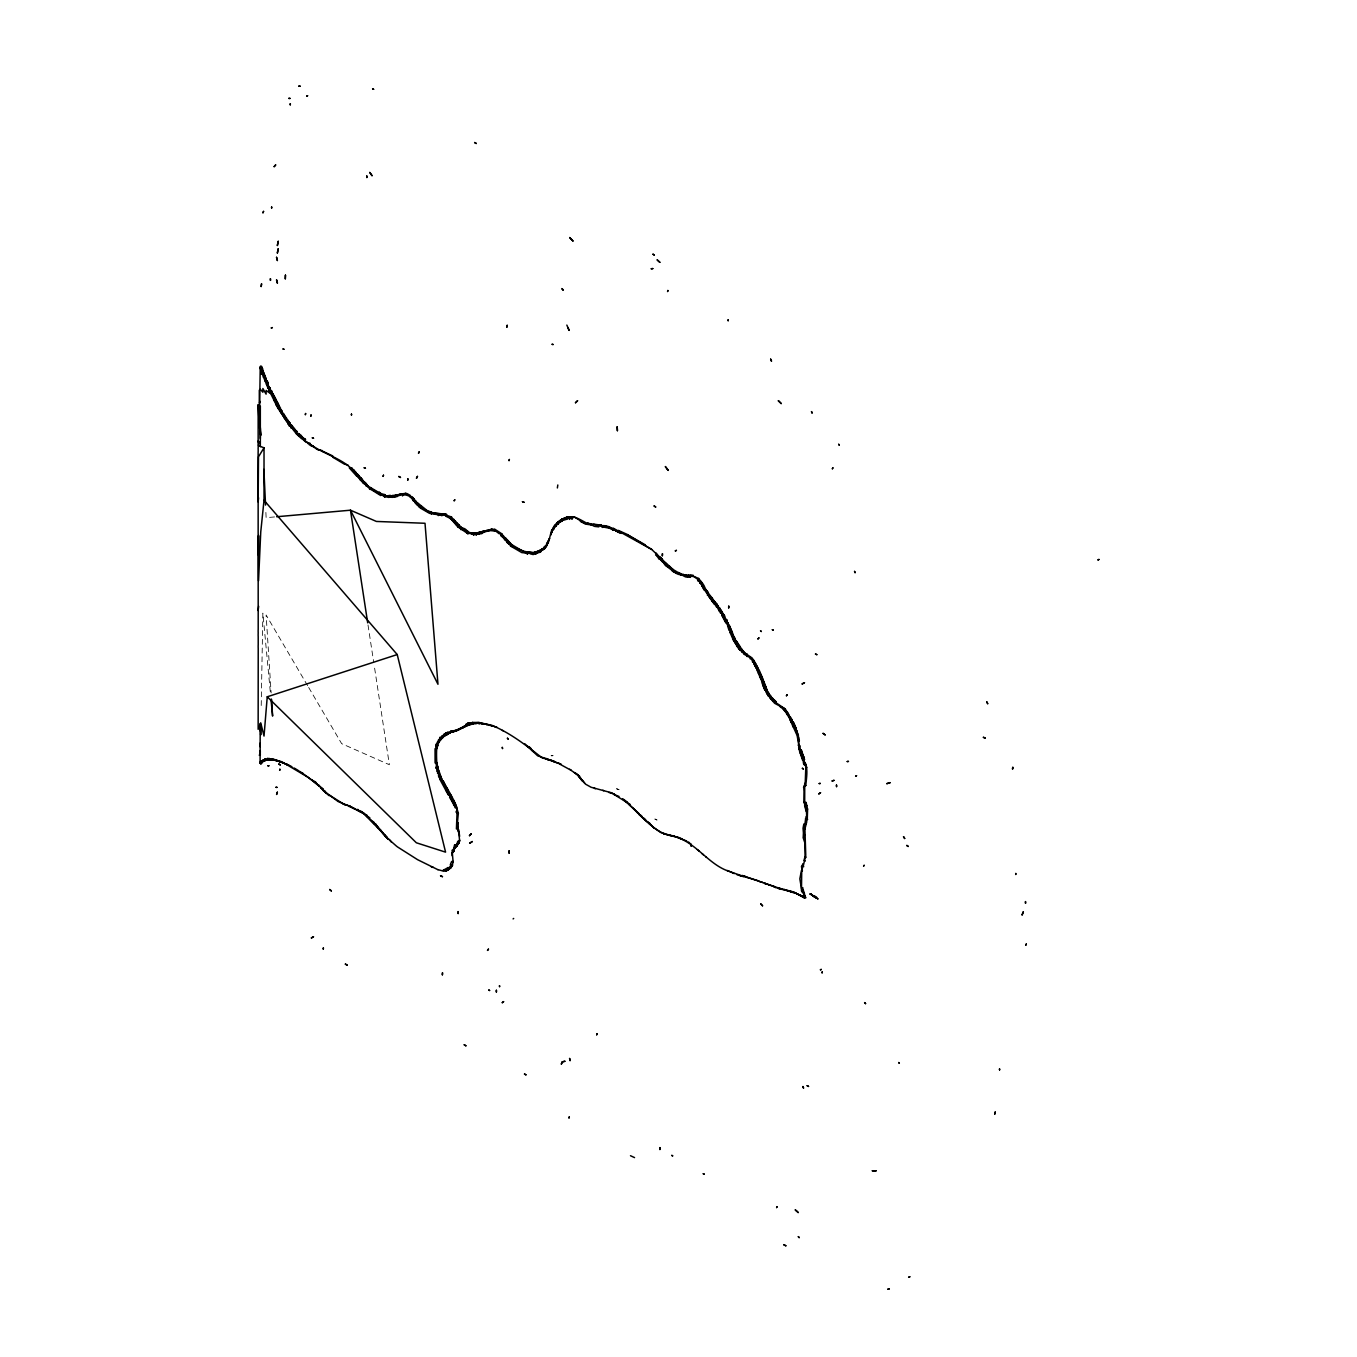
<?xml version="1.0" encoding="UTF-8"?>
<svg xmlns="http://www.w3.org/2000/svg" width="1357" height="1357" viewBox="0 0 1357 1357"><rect width="100%" height="100%" fill="white"/><g stroke="black" fill="none" stroke-linecap="round" stroke-linejoin="round"><path stroke-width="0.75" stroke-dasharray="5 3.75" d="M261.223 705.538L262.868 613.127L270.416 692.969M274.572 516.932L266.125 517.679L265.836 511.385M307.615 685.675L266.125 615.009L271.129 692.918M308.684 687.473L341.642 743.653L389.374 764.737L374.074 664.591M368.001 624.949L373.752 662.504M552.961 755.679L551.196 755.73L552.961 755.679M487.299 719.295L487.299 719.295M619.182 789.723L616.502 788.739L619.182 789.723M656.941 819.984L654.956 819.068L656.941 819.984M655.685 816.693L655.685 816.693M509.062 726.199L509.062 726.199"/><path stroke-width="1.5" d="M264.836 760.565L263.394 759.784L268.669 759.733L263.733 760.649L260.9 763.889L260.086 763.245L260.222 723.451M260.323 446.64L260.374 427.726M265.938 760.361L264.971 758.919L265.124 760.734L260.51 761.277L263.733 760.649M267.533 385.88L267.668 382.029L265.226 378.773L262.529 368.748L260.561 366.068L261.765 366.526L261.477 369.291L266.176 378.501L265.701 382.267L268.058 388.339L267.702 386.609M264.259 760.174L268.669 759.733M296.878 431.441L290.381 425.08C290.534 423.147 295.08 428.354 293.265 429.965L294.893 431.848L296.878 431.441L290.873 427.642L289.618 422.536L286.344 420.924L283.952 417.6L285.632 416.684L281.493 413.478L277.795 407.999L271.366 394.921L271.604 391.952L269.161 388.645L267.77 382.911M265.751 759.36L272.52 759.513L267.38 758.478L267.668 759.869L276.37 760.395M275.827 399.874L274.725 400.468L273.809 395.328L276.302 400.332L274.589 401.435L274.725 400.468L276.743 401.129L281.306 411.578L284.088 414.75M283.952 417.6L283.766 414.937M292.06 425.725L289.228 425.81L289.618 422.536L285.53 419.517L284.529 416.328L282.069 414.089M364.202 481.854L359.69 479.581L359.266 475.951L355.178 472.083L368.188 486.196L386.389 496.933L388.848 497.408L393.174 495.407L390.816 496.221M349.275 467.843L356.467 475.883L360.894 477.766L363.303 483.109L368.188 486.196M417.752 503.345L420.687 507.297L430.576 512.963L438.599 513.709L441.534 515.626L446.724 514.456L432.798 512.742L427.031 510.469L410.984 497.595C408.847 494.745 403.572 495.084 403.165 494.135L404.454 493.49L402.198 494.406L402.52 495.933L402.249 493.88L403.826 493.643M415.496 500.92L412.765 497.459L411.51 498.681M440.771 515.185L429.423 513.302L420.399 508.078L414.733 502.429L415.123 501.157M436.242 746.214L436.055 760.972L438.124 767.774L436.733 771.115L439.329 773.337L440.771 780.987L448.064 794.524L452.39 797.695L453.832 800.342L455.562 804.226L453.73 805.278L451.627 796.305L442.925 780.75L439.939 779.58L437.938 771.37C436.191 765.806 436.072 743.399 437.599 745.994M436.818 748.725L439.905 737.462C442.823 738.327 454.816 729.574 447.539 733.832L445.656 733.187L442.297 736.02C442.331 739.633 440.872 736.037 440.957 738.683L439.515 739.786M444.418 735.901L438.599 741.923L439.329 740.176M447.352 792.166L447.488 790.198L442.738 782.684L438.65 770.064L435.919 767.875L437.022 762.753M443.4 736.376L445.181 735.409M445.13 515.423L444.078 514.099L440.72 514.049M450.795 732.169L451.762 732.051M442.789 870.397L447.725 870.091L445.91 870.923L444.027 869.837L448.014 867.598L450.609 868.039L452.526 865.155L450.507 864.324L451.644 861.441M451.236 730.914L453.102 731.949C455.409 730.185 450.609 733.95 451.236 730.914L453.967 731.559L447.301 732.305L449.218 733.085M456.173 812.351L456.173 811.35M452.288 732.186C454.951 729.574 464.23 729.031 466.74 724.74L465.79 724.451L466.995 725.367L476.256 723.298M460.99 529.688C460.685 525.329 469.878 530.875 466.74 532.894L468.233 533.878L457.716 526.804L450.711 518.595L450.897 517.102L461.736 527.737M473.372 723.451L471.015 724.095L468.284 722.959L468.521 724.926L465.79 724.451M474.288 723.264L475.255 723.145L469.861 722.993L470.2 724.502L459.786 728.98M477.885 723.298L475.154 723.434M478.122 532.758L480.395 532.181L482.074 533.42L483.703 531.316L492.048 529.162C488.673 532.47 483.092 530.689 480.531 533.369L479.716 533.844C476.68 531.282 470.964 534.709 467.758 531.384M505.94 538.441L502.718 535.761L502.768 537.44L505.94 538.441L511.657 544.547L527.5 553.995L527.161 552.418L525.295 552.333L526.16 551.722L522.852 550.976M509.062 544.191L511.657 544.547L512.369 546.701L509.062 544.191L508.671 541.697M525.871 551.892L535.625 553.978L536.252 552.011L543.156 548.618L546.226 545.412L544.513 548.839L544.072 547.312L546.226 545.412M534.895 553.503L535.998 551.926L537.253 553.028L540.476 552.112L540.035 550.586L539.17 550.976M555.454 524.769L553.486 527.245L554.199 528.263L555.352 524.837L557.048 524.023M579.032 776.815L582.73 781.327L576.979 774.338L570.822 770.182M597.233 524.837L601.558 525.21L587.157 523.395C580.779 520.087 571.433 513.658 567.989 518.425L566.022 517.509L569.245 516.932L562.663 518.832L561.561 521.258L560.271 520.274L557.914 522.53L557.473 524.548C555.234 523.581 560.153 519.646 560.746 521.716L561.747 519.256L564.156 518.374L563.426 519.12M603.78 525.77L609.395 527.127L612.906 529.824L609.446 528.212L608.92 526.635L603.967 525.668L602.712 527.381L600.795 525.77L603.967 525.668M612.618 530.095L612.855 529.23L616.163 530.824L608.92 526.635M663.76 560.967L651.699 549.449L612.94 528.026M688.83 577.047L689.797 575.436L693.206 575.3L692.477 575.775L698.007 578.235L701.365 581.899C707.15 588.361 704.249 591.974 701.179 583.663L696.989 578.71L692.477 575.775L685.472 576.929L673.038 569.482L667.067 564.037L662.029 561.459L662.369 559.321L660.062 557.167L655.601 554.911M664.489 563.867L673.038 569.482L672.546 571.297L673.649 571.568L665.252 565.258L662.996 561.9M663.76 833.707L674.378 836.183C654.498 834.792 640.606 813.725 625.238 801.376M702.96 587.53L704.673 587.36L699.788 582.815L699.584 580.101M754.865 666.083L753.237 659.485L752.236 660.113L754.102 660.927L754.814 664.285L757.376 666.524C757.053 669.035 753.678 665.49 755.73 663.692L753.237 659.485L743.907 654.125L744.789 654.108L742.194 652.225L738.445 645.678L735.799 644.321L736.037 641.403L733.357 640.063L730.134 632.616L729.506 627.324L725.52 622.185L724.655 616.078L722.45 612.753L719.566 611.532L717.259 607.325L717.412 604.747L707.76 594.061L707.794 591.991L705.352 588.904M749.98 657.042L750.353 659.044L752.236 658.06L738.971 649.036L736.58 645.762L736.868 642.811L734.171 641.539L732.882 633.855L729.32 625.373L727.064 623.185L726.673 619.691L721.924 615.671L721.483 610.718L719.142 609.022L718.226 605.884L713.952 603.695L711.441 600.303L712.696 601.575M764.144 687.846L766.01 688.661L765.772 691.612L767.367 694.428L775.424 701.348L767.74 693.308L766.824 690.119L764.195 688.762L761.735 681.808L761.158 674.599L757.562 671.02L757.121 667.61M799.578 751.405L801.308 749.963L804.141 758.207L802.75 760.717L799.002 749.132L798.34 735.273L793.964 723.315L789.978 719.736L789.553 716.275L787.823 712.561L785.516 710.949L785.466 709.083L774.643 703.282L769.809 697.668L761.684 675.905L759.581 673.632L759.428 670.765L755.645 667.525L756.646 665.269L754.628 665.337M766.875 690.815L765.009 690.17L765.636 686.32L763.329 685.539M784.702 708.812L791.182 719.108L783.735 709.202L780.275 706.98M791.419 718.905L794.54 727.42L795.592 727.03L800.019 751.71M802.411 871.007L801.461 866.563L803.191 863.68L801.699 871.974L801.461 890.972L804.345 893.127L804.922 897.622L793.285 891.905L779.529 888.292L781.089 889.14M804.345 897.961C810.197 897.791 798.255 895.298 794.439 892.414L804.345 897.961L805.295 896.231L803.429 893.551L802.75 887.614L801.851 887.919L802.275 892.329M804.141 758.207L804.141 762.074C808.551 766.586 806.431 778.121 805.787 785.482L804.718 786.755L804.684 805.804L806.211 811.469L806.889 805.702L806.024 802.479L803.904 802.479L804.056 791.148A19.812 11.433 -60 0 1 803.904 788.4C802.598 786.331 805.702 786.619 803.819 786.568M806.448 807.228L807.602 808.993L807.262 819.458L805.549 819.34L803.14 837.642L804.922 843.053L805.108 857.963L803.242 866.156M453.34 730.812L457.241 729.998M538.407 551.417L540.035 550.416M561.9 519.171L558.236 524.056L557.914 522.581M683.266 575.487L678.483 574.35L673.649 570.89L673.411 571.738M801.512 870.261L799.833 878.827L801.563 889.022M295.232 430.932L295.673 433.239L301.288 438.43L309.786 443.892C323.594 454.273 343.067 458.615 353.6 470.896L355.178 472.083M729.659 871.533C710.763 865.698 699.194 847.073 680.909 838.779L686.676 841.001M263.597 373.175L261.528 374.21L260.137 366.695M403.979 494.61L407.015 493.575L410.323 495.424L410.357 497.188M806.787 821.663L804.922 828.957L805.736 854.503A19.795 10.652 -57.6 0 0 805.77 857.132M260.883 724.434L260.697 734.934L260.561 724.57M452.068 855.707L452.152 853.01L454.12 851.043L453.306 851.297M616.163 530.824L618.453 532.215L617.791 530.926L615.874 531.045M258.118 554.742L258.542 535.506L258.542 580.796L260.748 531.978L264.021 500.258L264.021 447.793L258.492 445.775L258.492 441.822L258.118 448.556A29.701 17.149 60 0 1 258.118 452.322L258.203 629.173A29.701 17.149 60 0 0 258.203 632.956A29.108 16.81 60 0 0 258.203 636.67L258.22 644.626A31.839 18.235 60.4 0 0 258.22 648.392L258.152 729.303L260.748 722.925L264.021 736.071L267.244 696.786L397.228 654.566L445.571 852.145L416.362 842.782L267.244 696.786M798.527 737.156L799.273 741.448M453.153 800.681L454.273 801.325L453.051 803.073L449.659 797.39L449.93 794.439L448.098 793.591M569.245 516.932L569.584 519.392L568.566 517.373L572.077 518.9L572.417 516.864L574.808 517.254L585.851 524.141L590.906 524.888L590.99 523.768L587.157 523.395M727.352 621.184L724.994 621.319L722.789 617.214L722.263 611.922L719.566 611.532L720.092 608.445L715.529 605.493L715.156 601.728L713.952 603.695L716.683 603.661L715.868 604.357L716.157 603.356M703.723 588.972L704.181 589.956L703.096 588.276M261.714 367.442L260.222 368.018L259.306 427.726L258.152 404.59L258.152 442.026M378.094 828.058L375.499 824.004L385.727 836.116L364.066 813.912L349.122 805.787L361.607 812.504M458.055 830.738L458.53 829.415L459.633 841.086L457.954 844.275L454.544 845.072L453.933 850.975M265.701 382.267L261.528 372.327L263.682 372.463M796.712 734.544L789.689 718.956M271.468 393.869L270.552 393.513L271.179 390.324L273.334 396.549L274.351 396.193M282.222 411.171L281.306 411.578L281.594 410.526L282.901 414.445L283.85 413.936M451.813 866.563L450.711 866.936L450.507 864.324M545.327 547.431L548.635 541.799L551.417 530.926L554.691 526.279M553.486 527.245L553.435 529.654C553.249 528.094 554.572 524.023 555.793 526.414L555.352 524.837M647.73 822.342L644.541 818.627M287.837 421.009L287.786 421.925L288.804 421.399M385.049 495.882L385.151 494.779L379.519 493.694L367.764 487.061L364.015 481.905L363.048 482.515L363.388 481.548M441.483 737.428L441.534 736.512L443.4 736.936L442.297 736.02M502.768 537.44L500.987 535.642L501.14 533.895L503.108 535.472M547.007 544.632L546.956 545.548L547.634 542.936L546.091 547.041M712.357 600.727L710.729 599.065L710.831 596.351L706.946 592.653L705.25 588.972M752.27 659.197L752.558 661.928L753.915 661.979L752.558 661.928M763.38 684.573L763.567 682.469L760.921 679.399L757.172 670.273M587.632 523.938L587.835 522.835M291.195 424.724L288.329 424.334L288.651 422.485M459.056 831.994L459.616 836.37M715.105 603.136L713.612 600.167M451.423 866.173L452.526 865.155L451.813 866.461M540.476 551.23L543.682 549.314L544.072 547.312M806.448 810.502L806.686 816.066L805.549 818.508L806.397 821.833M805.922 764.72L805.108 785.822M318.725 784.957L323.39 790.707L322.813 788.926L309.074 778.053M458.819 832.129L457.038 826.549L458.344 813.165L455.562 804.226M531.147 552.893L531.927 552.401L527.839 551.977L527.5 553.995M595.553 524.752L597.521 524.667M687.49 576.657L688.304 575.3L685.811 575.741L679.314 573.044L676.685 573.638L673.649 571.568M797.712 733.916L798.374 737.309M764.517 683.86L764.517 686.744L765.636 686.879M381.164 830.603L379.485 829.348M460.26 528.263L462.279 527.873L458.92 526.329L459.022 525.057L452.102 519.901M453.832 804.345L456.088 805.532L457.173 809.841L456.427 828.906L458.157 827.363L458.242 822.596L457.377 822.97M575.046 773.168C571.653 770.454 582.56 778.799 575.385 772.981M786.331 711.814L786.432 710.474L785.516 710.949M319.404 786.229L312.246 780.275L315.502 781.886L317.962 785.296M382.657 833.079L381.113 831.247M453.781 848.295L452.916 850.568L452.102 850.211L453.102 862.051L452.237 865.257M541.29 550.705L542.529 548.822M580.44 777.832L581.542 779.8M805.685 857.743L805.736 857.166M688.304 575.3L687.202 576.929M324.493 791.776L325.934 792.776L321.168 787.484M350.666 806.787L338.215 801.597L328.428 794.337M441.008 739.548L438.26 740.227L439.939 740.752M455.358 845.496L454.697 848.82M527.127 745.841L537.593 755.764L551.23 760.361L542.206 757.918C526.991 746.113 510.978 733.306 491.811 725.283L478.699 722.484L472.372 722.433L473.661 723.671M640.267 815.489L638.926 814.268L645.898 820.731M258.542 497.798L258.152 501.92L258.492 456.8L264.021 447.793M281.306 410.696L277.71 407.015L278.575 404.742M529.518 552.163L528.755 552.553L530.197 552.231L529.417 552.842L530.824 553.978L533.165 554.504L533.267 553.503M710.729 599.065L704.198 589.362M793.438 726.165L793.336 727.165L794.54 724.604M798.628 747.13L800.155 745.909L799.918 749.318L799.002 749.132M533.165 554.504C532.029 552.197 535.506 551.62 536.439 553.503L536.778 551.587L535.761 552.011M552.808 529.128L551.909 532.419L552.146 529.518M755.442 665.744L757.036 669.595M757.562 667.356L758.902 672.292L759.818 671.715M435.919 746.299L436.683 743.093L438.464 742.618L437.497 741.668L440.38 740.176L439.329 740.617M466.74 724.74L467.47 723.434L472.745 723.824L471.558 722.908M737.445 646.305L737.631 644.253L734.985 642.896L735.273 639.011L731.287 632.888L730.677 628.715L729.506 630.428M769.08 696.412L768.215 695.802L769.182 693.648L767.74 693.308L768.656 692.613M633.21 808.365L639.317 814.166M439.125 515.185L438.701 513.658L438.311 515.592M480.531 533.369L482.447 531.486L487.299 530.4M374.871 824.31L368.68 817.898M262.766 761.531L264.327 761.023M366.56 816.066L369.053 818.339M444.214 736.24L444.842 734.612L446.724 734.459M443.976 735.104L446.674 734.765L446.487 732.712L448.59 733.543L446.487 732.712M446.724 870.617L449.32 869.125L446.775 870.261M456.902 843.884L458.768 842.799L459.786 840.288L458.971 840.594M708.235 595.672L708.761 593.433L707.76 594.061M370.512 819.509L370.834 819.984M457.716 526.804L458.445 524.837M384.523 835.59L395.956 845.682A19.795 12.162 2.6 0 0 398.212 847.379L417.617 859.693L437.938 869.701M777.832 888.19L779.902 888.445L742.279 875.502L746.655 876.961M258.118 610.48L258.644 606.308M392.394 496.187L402.249 493.88M601.236 526.465L601.558 525.278M436.242 745.892L436.581 744.026M559.915 522.191L559.881 520.664L557.914 522.53L558.236 524.056M555.064 526.889L557.914 522.309M721.296 613.432L720.872 611.074L718.854 610.124M457.139 845.479L458.293 844.02L456.274 845.632C454.035 843.867 459.616 845.903 455.562 846.989L454.544 846.022L456.664 846.123L454.748 848.346L453.73 847.43M557.812 484.975L557.371 487.96M811.588 894.823L810.112 893.635L818.084 899.013L814.912 896.841M482.651 533.03L482.447 531.486L479.275 532.266L478.851 534.336L473.542 532.86L472.423 534.285L471.066 533.182L471.846 532.673M454.273 801.325L453.153 801.851L454.782 803.785L454.595 806.669L455.46 808.06L456.512 807.33M547.923 542.223L547.092 543.631M553.639 527.72L553.775 526.737M561.747 519.256L563.189 520.308L566.412 519.341L568.329 517.068L567.514 517.763M667.322 565.292L665.625 562.544L658.807 558.66L656.517 555.386M445.91 870.923L446.775 870.312M448.302 733.764L448.115 732.712M560.746 521.716L560.492 520.206L562.714 518.985M600.031 525.498L598.539 525.295L598.827 526.855L594.688 526.414L590.38 524.294L593.297 525.447M472.423 534.285L476.409 534.811L476.799 532.86L478.41 532.589M560.119 521.19L561.069 519.968M713.375 600.303L711.696 599.285L711.747 597.419L709.864 598.454M627.545 802.258L622.642 798.713M792.861 722.789L791.182 719.108M437.734 769.368L438.124 767.774M649.494 824.089L649.494 822.97L650.8 825.158M307.971 443.162L304.036 440.516M369.545 488.096C368.816 490.64 371.207 486.077 371.411 488.893M466.995 532.758L467.809 531.232M439.99 778.613L443.688 782.073L443.552 784.041L444.604 783.718M717.259 607.325L716.886 605.052L715.529 605.493M706.081 857.081L706.403 857.387M478.851 534.336L479.275 532.266L478.614 532.809M601.372 525.329L602.712 527.381L604.018 525.583M458.445 729.812L453.967 731.559L458.004 729.608M556.37 523.921L555.793 526.414M561.561 521.258L561.323 519.731L562.324 520.749L564.156 518.374M806.024 802.479L805.447 807.144M273.283 395.633L273.045 393.784L269.738 392.088L271.756 390.918M391.783 495.933L400.654 494.185L397.007 496.577L392.105 497.357L384.472 495.322L384.76 496.933L385.625 496.492M260.222 743.025L260.222 746.808M510.402 546.006L512.284 544.768M260.9 763.889L261.901 762.532L261.087 763.058M508.824 544.276L509.248 541.969M702.095 586.139L702.332 585.104M543.682 549.314L545.378 546.125M572.077 518.9L570.635 516.898M456.088 805.532L455.748 806.957L456.563 806.652M285.818 420.229L286.344 417.871L288.074 420.874M482.447 532.368L482.447 531.486L482.074 533.42M470.981 724.282L469.861 722.993M538.407 551.196L537.491 551.841L539.221 550.84M445.656 733.187L446.911 734.578L445.808 735.273L443.976 734.154M445.656 734.137L447.437 734.222L447.352 733.153M539.696 551.671L542.529 549.093M273.809 399.111L277.574 402.605L276.981 405.76M524.396 743.636L524.854 744.094M264.259 377.5L265.175 375.974M278.66 408.508L278.914 406.489L277.354 406.438M439.227 776.289L440.279 774.677M773.32 700.297C772.676 701.416 771.522 700.382 774.033 699.771L774.949 700.636M451.338 519.443L451.711 517.068L445.91 515.049L445.571 516.067L450.711 518.595M473.576 532.843L472.711 534.183L473.661 534.726L475.968 532.894L475.052 533.589M723.705 617.757L723.892 615.637L721.975 614.874M500.987 535.642L502.005 533.844L499.122 533.725L494.508 530.078L495.034 531.265L490.471 530.4L491.387 529.264M452.288 800.732L452.051 801.597L451.66 799.935M453.102 852.23L452.152 853.01M618.232 532.402L618.47 531.537M675.769 573.163L675.124 572.417M444.214 870.668L446.283 870.702M371.513 820.697L373.853 822.071M462.177 727.471L466.079 725.333C464.84 725.401 460.091 729.201 457.53 729.608M569.041 517.933L567.989 518.425M701.603 585.478L702.129 583.052M665.625 833.961L660.791 832.536L653.582 827.499M370.156 489.453L371.36 487.706M448.879 794.998L448.353 791.64L446.487 790.792M542.868 549.789L544.259 547.533M525.973 552.994L521.783 552.587L512.081 546.922M747.13 656.567L746.91 655.94M291.721 428.1L292.026 427.133L290.873 427.642M310.99 445.859L311.279 445.028L309.447 444.977L309.803 442.993M733.374 635.195L732.916 636.654L733.984 636.28M305.376 441.72L305.071 441.059M269.161 387.491L270.314 388.102L268.873 390.646L270.891 391.427M450.473 518.9L450.795 517.865M726.097 622.693L726.673 619.691L724.994 621.319M312.856 780.801L300.033 771.505M805.787 766.62L806.279 765.195M365.457 484.737L366.22 486.128L366.746 484.212M511.657 545.293L511.216 546.549L510.605 545.124M581.916 779.63L585.478 784.125L591.143 787.281L611.312 792.725M260.222 728.913L260.222 730.948M767.4 690.56L766.926 691.9L768.13 692.087M440.804 776.085L440.279 777.493L441.296 777.137M795.066 726.012L794.54 727.42L795.694 727.64M546.566 544.988L546.481 544.038M703.435 854.842L702.18 853.79M508.197 543.411L507.467 540.171L504.685 540.001L504.058 538.576M731.864 631.395L731.287 632.888L732.339 632.498M296.386 431.221L297.353 434.206L305.613 439.481L300.66 436.954M536.677 552.536L537.016 551.671L537.253 553.028M547.295 542.579L549.602 538.475L549.076 539.272M702.281 586.699L702.621 585.834M396.346 496.068L396.719 495.135M741.092 650.698L739.786 649.562L740.99 648.086L736.037 640.453L734.171 641.539M449.167 733.051L450.88 732.39L449.93 732.61M802.224 758.258L801.308 749.963M769.741 884.917L768.757 884.832L775.135 886.867M799.205 739.599L798.578 741.007L799.392 740.752M617.367 531.893L618.945 530.757M313.535 447.335L312.907 446.029L315.977 448.692M364.439 484.212L365.796 482.939M490.946 530.621L492.048 529.162M476.646 533.844L477.019 533.013L477.308 534.336M456.088 524.464L457.241 523.242M399.128 495.576L401.621 494.185L400.332 494.389M362.098 812.266L367.374 815.54M798.764 748.165L799.256 747.215M406.32 493.354L405.166 493.473M754.051 664.353L753.915 662.691M730.473 871.889L741.753 875.74M803.615 890.837L803.242 892.431L803.276 889.632M393.835 496.408L394.276 495.61L394.565 496.933M260.374 401.485L259.306 403.368L259.306 390.239L260.374 389.34L262.868 392.224L262.868 388.509L266.091 394.141L266.125 390.46L269.738 393.038L268.347 387.508M260.374 753.44L259.306 755.323L260.408 754.356M389.713 496.899L390.053 495.441L386.932 495.848M483.703 531.316L482.838 532.436L484.856 531.825M362.811 812.741L368.052 817.321M443.451 871.109L437.938 869.65M686.625 575.097L682.724 574.859L683.453 574.333M581.288 779.393L578.082 774.864M742.194 652.225L743.399 651.021M343.168 804.124L347.053 805.04M681.96 839.338L674.175 836.166M488.503 531.096L489.843 529.654L487.791 531.232M391.291 842.002L389.272 839.389M438.464 743.008L439.278 741.702M417.566 503.447L413.105 500.546L414.343 499.325M740.566 650.393L741.753 649.138L742.907 650.749M260.086 763.245L263.207 761.277M580.372 521.427L584.952 523.666M805.973 810.333L807.602 808.993M793.828 892.635L790.419 891.736L793.675 892.635M347.935 465.01L344.322 464.111L333.228 457.479L332.516 455.833L319.523 449.727M448.353 869.294L450.795 867.869L448.014 868.429M771.828 697.549L770.623 699.025L771.098 697.311L769.809 697.668M458.734 842.273L458.293 844.02M800.206 753.423L801.936 752.423M768.367 884.577L764.381 883.322L765.67 883.509M549.738 760.225L560.984 764.11L553.639 761.633M554.063 527.025L553.435 529.654M542.105 549.059L543.546 548.228M721.585 612.312L721.585 611.379M489.809 530.129L489.843 529.705M282.222 762.006L308.633 777.646M627.494 534.539L618.605 530.519M806.499 820.459L807.602 819.323L806.499 819.611M814.862 895.925L814.098 896.706L811.299 894.314M673.717 836.455L679.365 837.676M492.201 529.62L494.559 529.094L501.564 533.64M798.527 745.705L798.137 745.027M556.845 523.632L556.183 524.243L556.947 522.971M369.867 817.881L367.815 816.524M503.583 535.761L502.718 536.524L506.907 539.832M260.323 441.72L259.272 442.67L258.118 441.059M698.058 578.981L698.77 578.353L699.008 579.761M292.841 428.388L293.604 427.726L294.757 429.338M361.759 478.716L360.131 478.444L360.894 477.766M454.069 519.426L453.204 519.375M564.241 518.645L566.022 517.509L564.766 518.069M566.649 517.373L567.175 518.9M442.501 737.903L442.687 737.733M457.139 730.507L458.157 729.744M531.062 748.385L531.113 749.352L529.383 746.859M775.135 702.18L775.916 701.518L775.135 702.18L784.838 708.727M638.689 813.301L629.275 804.752M658.807 558.66L660.588 557.473L660.876 558.745L659.587 559.152M731.762 636.382L732.831 635.5L731.813 635.415M760.056 677.126L761.107 676.227M362.523 479.598L361.657 480.327L362.098 479.411M685.811 575.741L686.676 575.012L686.388 576.454M384.472 495.322L385.388 495.186M740.311 647.136L739.412 647.883L741.753 649.138M308.056 443.671L309.786 443.892M351.955 467.961L350.089 468.318M355.178 472.813L355.89 472.236L355.755 474.424L357.536 474.119M451.576 518.544L452.475 519.002M512.369 546.701L522.937 550.874M470.065 724.197L468.521 724.926L469.488 724.316M711.696 599.285L712.662 598.505L712.696 599.913M816.439 896.96L815.489 897.74L816.727 898.012M513.116 918.91L513.675 918.452M286.344 420.924L288.617 423.35L289.618 422.536M266.464 384.608L267.533 383.777L268.245 385.354M439.125 777.222L440.194 776.391M730.134 632.616L731.44 630.92M295.232 429.609L294.367 429.49M359.266 475.951L357.671 475.476M688.304 575.351L689.984 575.317L689.068 576.759L690.323 577.353L688.44 575.656M800.596 754.814L801.936 753.033M264.836 380.893L266.176 378.501M401.621 494.185L403.063 493.744M547.431 542.596L548.245 540.968M706.946 592.653L707.794 591.991M450.711 798.611L451.05 795.643M790.419 891.736L791.284 891.515L786.856 890.752M657.568 554.894L655.685 552.757M397.347 495.322L397.872 494.847M404.607 494.016L405.506 493.27M370.359 489.063L380.723 495.542L381.113 493.439M412.24 497.205L410.306 496.153L411.9 497.408M552.231 530.451L550.789 535.116M645.22 544.819L627.375 534.658L651.699 549.449M463.483 727.335L462.092 727.929M355.415 471.948L354.262 470.404L352.583 470.591M420.687 505.974L418.821 506.619M456.563 524.854L459.022 525.057M532.843 552.927L537.593 551.451M435.919 767.875L436.92 767.129M373.531 822.529L374.6 823.818M377.127 825.836L377.551 826.803M760.921 679.399L761.939 678.636L760.972 678.483M784.651 890.294L784.261 889.514L790.792 891.736M302.441 436.7L301.729 437.225C302.492 434.596 296.708 433.528 299.219 433.799L297.692 433.358M363.303 483.109L364.779 482.125M486.434 530.841L488.893 530.434M554.589 526.109L555.318 525.583L554.351 526.075M566.785 517.288L566.412 519.341M535.998 551.926L534.811 552.333M662.369 559.321L661.605 559.881L661.843 559.016M449.506 733.136L450.032 732.78M453.102 731.949L452.39 731.966M472.372 723.824L471.931 723.671M709.338 595.927L710.152 595.35L710.389 596.639L709.049 597.029M478.461 532.673L477.596 532.792M613.127 529.959L612.906 529.824M455.698 521.359L453.967 522.309M267.244 759.835L267.668 759.53M479.954 532.707L480.395 532.181M769.504 697.023L771.064 696.107M457.954 730.134L459.107 728.913M481.786 723.705L476.867 722.823M443.213 737.105L441.534 736.512M810.672 893.958L810.01 894.297M476.205 533.267L476.409 534.811M758.427 673.462L759.53 672.716M755.645 667.525L757.376 666.524L756.307 666.185M290.245 423.571L288.329 424.334L287.837 422.96M272.418 392.427L270.552 393.513M269.924 759.394L268.092 758.953L268.432 759.92L268.923 758.478L276.93 760.734L275.878 760.666M724.655 616.078L722.789 617.214M593.501 524.379L595.129 524.548M456.325 730.812L457.58 730.253M571.874 517.339L573.366 517.543L572.315 517.865M322.813 788.926L321.1 788.213M764.432 683.029L762.549 684.098M669.629 566.344L667.848 566.581M754.814 664.285L755.73 663.692M282.12 413.054L283.189 413.393M412.765 497.459L411.9 498.019L413.868 499.037M414.292 501.513L415.988 501.157M540.849 550.06L540.476 552.112M450.473 866.122L449.184 867.632M789.553 717.208L790.419 716.666M720.007 610.396L720.906 609.819M766.111 687.609L764.195 688.762M805.634 824.225L803.853 824.021L803.039 828.279L803.853 837.947M442.738 782.684L443.688 782.073M753.135 661.538L754.102 660.927M804.871 857.115L804.006 860.44L805.295 861.017M459.819 729.116L458.819 729.744L460.651 728.641M275.793 401.74L276.743 401.129L276.641 403.131L278.422 404.149L276.217 405.2M289.228 425.81L290.381 425.08M736.58 645.762L738.547 644.626M768.215 695.802L769.996 694.784M716.343 606.901L718.226 605.884M449.659 797.39L451.627 796.305M487.163 724.316L483.024 723.756M719.142 609.022L720.092 608.445M432.357 867.428L431.305 866.869L433.036 867.208M768.316 694.869L769.3 694.292M438.684 513.709L438.515 514.591M262.868 370.648L260.9 369.749L260.171 367.272M263.343 377.093L264.547 376.398M267.142 380.723L265.989 381.164L267.193 381.368M267.566 383.03L267.668 382.029M269.161 386.83L268.347 386.287M272.418 393.36L273.486 394.7L272.57 395.108M274.148 397.974L275.013 397.465M273.809 400.044L275.692 399.026M279.288 406.252L277.71 407.015M279.864 406.863L277.795 407.999M280.441 410.255L281.408 409.695M332.991 456.444L333.228 457.479M360.419 477.545L360.131 478.444M391.291 495.712L390.002 495.526M395.43 495.271L395.43 496.543M431.882 512.658L431.39 514.049M434.376 513.15L434.427 514.184M454.12 520.834L455.172 521.003M471.591 533.878L467.029 532.792M481.396 531.876L481.243 533.844M506.704 539.882L508.298 541.019M555.844 525.447L557.184 523.005L557.473 524.548M531.639 552.503L533.369 552.503M535.998 552.028L535.625 553.978M617.079 531.35L618.571 530.485M265.836 760.039L264.971 758.919M270.026 759.784L268.923 758.478M275.454 760.259L277.422 760.446L272.994 759.004L274.063 760.174M693.054 576.369L691.324 576.437M329.056 795.643L325.782 792.861M700.738 581.373L699.534 581.949M699.788 582.815L701.365 581.899M447.437 734.222L447.539 734.001M455.46 730.863L453.883 731.169M464.45 726.945L464.348 726.843M475.866 723.518L476.782 722.993M435.953 748.165L435.054 748.691L435.088 762.753L436.055 764.025M479.954 723.485L478.699 722.484L483.804 723.824M709.965 597.453L712.221 598.2M439.414 772.404L437.599 773.456L437.599 772.557M438.362 775.831L439.515 775.169M720.38 613.008L722.263 611.922M439.939 779.58L441.924 778.494M725.52 622.185L728.115 622.744L728.896 626.849L729.896 626.476M444.367 785.466L445.232 784.957M445.181 786.873L446.046 786.382M446.487 791.725L448.404 790.622M448.064 794.524L450.032 793.438M532.114 750.709L531.113 749.352M733.73 638.078L734.595 637.569M735.273 639.011L733.357 640.063M734.985 642.896L736.868 641.878M735.799 644.321L737.682 643.286M738.445 645.678L738.395 646.594L739.548 645.983M741.278 648.799L739.786 649.562M757.087 668.577L758.139 667.966M459.056 842.646L457.377 842.273L457.292 843.494L458.734 843.392M758.563 671.274L759.428 670.765M760.344 674.124L761.158 674.599M582.781 781.242L584.562 782.989M762.804 680.977L763.092 679.925M450.473 868.293L449.167 868.819L448.014 867.598M765.009 690.17L766.739 689.186M630.038 804.311L613.805 794.337L619.029 796.44M790.317 718.599L791.233 718.074M791.029 719.956L791.945 719.431M790.843 722.009L792.047 721.313M791.759 723.434L793.489 722.433L792.912 723.654L793.964 723.315M792.522 725.808L793.726 725.113M801.224 750.455L800.206 750.438M667.067 834.623L669.629 834.928M803.717 757.443L803.531 763.72L804.769 765.484L805.159 762.38M804.243 786.534L804.192 785.398L805.787 785.482M740.413 875.74L736.953 874.688M785.279 890.056L786.229 890.379L778.307 888.53M804.396 896.756L805.295 896.231L804.243 895.79M449.32 869.125L448.879 867.988M276.641 403.131L277.574 402.605M491.2 725.588L496.916 727.233M277.998 406.014L279.152 405.404M509.062 543.36L510.113 542.8M713.324 601.168L714.342 600.642M742.533 650.919L743.297 652.361L744.298 651.835M792.098 722.229L793.048 721.737M283.766 415.819L284.716 415.327M757.901 669.934L758.851 669.442M287.022 420.704L287.938 420.229M529.993 553.503L527.703 552.994M609.446 528.212L602.949 526.957M700.449 580.542L699.534 581L700.365 583.306M706.115 591.245L707.031 590.77M446.809 789.638L447.674 789.197M450.897 794.829L450.761 795.864M279.813 408.728L280.678 408.287M445.995 788.23L446.86 787.789M441.958 781.242L442.925 780.75M479.191 723.044L478.376 723.451L479.615 723.281M455.562 730.965L456.563 730.66M488.893 725.198L486.434 724.502M723.892 614.755L721.924 615.671M676.295 837.116L675.091 836.591M505.754 540.391L507.179 542.444L508.383 541.85L507.569 541.443M269.161 388.645L270.314 388.102M288.515 765.077L278.711 761.192L289.516 765.433M441.924 738.242L440.092 739.904M803.717 866.648L802.326 866.071M803.429 893.551L803.955 892.024M771.624 698.499L772.54 698.075M473.576 534.624L473.814 533.097L473.661 534.726M705.216 589.888L706.081 589.498M275.692 760.124L271.705 759.699M744.264 876.91L740.227 875.74M484.754 723.875L481.582 723.824M547.957 759.428L545.938 758.478L548.058 759.971M727.064 623.185L728.115 622.744M749.149 878.183L745.892 877.131M376.262 824.954L374.345 823.054M507.433 542.97L508.383 542.579L507.179 542.444M457.954 729.862L458.479 729.218M806.838 767.231L806.448 767.96M707.37 595.18L708.625 594.671M738.971 649.036L740.227 648.527M647.764 821.647L654.159 828.058M458.191 831.773L459.107 831.4M761.26 677.364L762.125 677.041M796.169 731.186L797.034 730.863M805.159 829.042L804.294 829.381L803.955 827.685M765.636 686.32L763.329 686.489M460.413 728.607L461.465 728.234M767.367 694.428L768.656 693.953M322.813 790.096L325.968 792.251M458.157 827.363L457.038 828.669M759.581 673.632L760.582 673.259M762.939 682.062L763.94 681.689M492.167 726.029L488.893 725.028M637.773 813.047L636.535 811.825M263.682 375.007L264.649 374.685M642.624 817.677L643.778 817.898M454.832 847.633L455.562 846.989M730.473 630.53L731.389 630.225M802.903 754.645L801.461 756.205L802.513 756.375M727.539 625.628L729.031 630.208M454.12 803.242L454.985 802.954M805.973 764.076L805.736 764.822M805.159 834.759L804.888 835.369M298.879 436.089L300.134 435.716M312.28 446.216L311.177 445.52L312.907 446.029M690.9 844.376L690.747 843.528M269.212 759.428L267.38 758.478M437.938 771.37L438.939 771.064M763.092 679.365L762.753 680.111M806.889 805.702L806.499 806.414M680.62 574.961L681.825 574.605M344.763 804.752L329.191 795.049M351.819 807.669L352.633 808.093M698.923 850.958L697.379 849.618M740.074 650.003L740.99 649.749M452.475 862.306L453.051 861.356M733.594 873.196L727.165 870.482M399.179 494.66L400.62 494.27M477.511 723.23L478.376 723.01L477.121 722.518M765.399 883.729L765.195 883.611M364.779 483.465L364.066 482.651M437.836 745.247L435.868 745.332M456.664 846.123L454.544 845.072M744.111 876.385L742.669 875.943M279.813 761.616L281.357 761.667L276.658 760.887M461.312 727.861L460.074 728.302M743.297 652.361L747.385 654.278M386.016 836.234L385.235 835.25M642.149 817.236L642.149 816.354M608.92 792.454L614.534 794.184M466.028 725.808L467.079 725.537M444.468 514.371L445.944 514.133M303.035 774.016L301.339 772.642L303.205 773.507M375.499 491.421L377.891 492.862M806.312 816.405L806.686 816.066M447.539 869.752L448.505 869.65M382.844 494.66L384.37 494.491M276.675 516.746L350.462 510.198L376.398 521.444L425.012 523.276L437.972 684.267L350.462 510.198L367.696 622.863M621.591 533.403L618.453 532.215M429.762 512.386L431.356 512.234M618.996 532.453L620.675 533.03M623.287 799.748L624.865 800.986M691.561 575.351L689.933 575.351M491.285 529.875L490.335 529.552M812.894 895.959L814.946 897.316M279.101 761.582L280.102 761.616L278.134 760.649M456.088 845.021L457.139 845.072M664.15 834.097L664.709 833.707M454.748 805.702L455.613 805.753M698.634 580.592L697.617 580.508L698.923 581.424M285.445 417.803L286.344 417.871M348.885 806.431L349.852 806.533L347.884 805.346M386.813 837.015L385.388 836.37L388.323 839.288L386.813 837.015L386.966 838.015M438.464 773.897L439.329 774.016M260.171 762.142L262.393 761.803M467.368 724.367L468.962 724.672M354.703 808.789L353.21 808.365M266.566 383.607L267.533 383.777M811.299 894.874L812.266 895.043M475.917 723.264L476.782 723.434M445.13 514.88L446.521 515.626M733.391 639.164L735.172 640.012M552.095 760.582L555.217 761.837L550.026 759.886M276.217 404.267L278.083 405.014M471.218 724.146L468.284 722.959M762.549 683.165L764.381 683.945M658.959 557.693L659.96 557.998M594.264 787.874L595.18 788.79M670.477 835.488L672.173 836.065M640.419 815.235L641.369 815.574M749.115 878.047L757.664 880.591A20.118 11.619 0 0 0 760.395 881.846L761.209 882.203M354.262 470.404L351.192 467.843M776.289 887.868L773.795 886.799M327.665 793.557L325.934 792.776M534.37 752.015L532.656 751.235M579.761 776.34L578.031 775.509M687.541 575.962L686.235 575.317M472.898 533.454L471.591 532.809M287.073 764.805L287.938 765.195M713.273 602.135L714.24 602.576M630.479 1155.723L634.55 1157.606M495.271 726.945L496.289 727.42M325.205 791.318L323.526 790.503M290.33 424.283L288.617 423.35M291.959 766.79L290.33 765.908M679.077 837.998L677.397 837.15M559.389 763.906L570.008 769.707M318.437 450.1L316.843 449.133M502.378 730.388L503.243 730.829M602.864 790.283L603.729 790.724M761.684 882.033L762.549 882.474M733.357 873.162L734.222 873.603M267.38 759.36L268.432 759.92M357.62 809.366L358.519 809.841M662.029 561.459L660.537 559.593M502.718 535.761L501.038 534.726M467.13 531.961L461.465 528.568M358.926 478.19L357.332 476.324M362.149 481.939L360.555 480.022M384.76 496.933L380.486 493.914M804.141 762.074L803.819 764.161L804.922 763.245L803.429 762.397M569.618 769.266L571.263 770.199M293.977 767.96L296.776 769.572M360.08 810.723L361.708 811.673M458.004 525.804L458.92 526.329M613.958 794.303L612.075 792.946M286.683 764.144L287.667 764.72M297.641 770.131L298.981 770.912M260.323 752.457L260.273 750.608M262.529 760.276L263.835 761.09M362.421 812.198L364.066 813.352M688.304 841.951L689.526 842.731M786.382 713.443L789.587 718.192M525.244 744.315L529.281 747.639M382.555 833.3L384.235 835.149M726.3 620.743L723.943 618.368M682.011 839.254L680.179 837.863M679.653 573.417L678.551 572.501M403.165 495.356L402.198 494.406M450.473 731.355L452.475 732.085M436.869 766.111L437.836 766.824M485.721 723.926L486.586 724.587M261.664 368.018L262.529 368.748M415.123 501.7L415.988 502.48M263.394 759.784L264.496 760.802M417.176 504.787L416.022 503.345M282.222 414.835L283.766 416.769M444.027 869.837L445.13 870.923M279.847 410.594L281.493 413.478M472.372 722.433L474.187 723.315L473.186 722.959M467.47 723.434L468.572 724.621M439.905 737.462L440.957 738.683L440.771 737.852M599.014 525.854L598.437 524.752M264.021 500.258L397.228 654.566M671.817 570.381L672.258 570.686M803.904 802.479L804.871 803.819M321.863 450.371L322.576 451.508M782.921 708.727L785.177 711.645M544.598 547.838L544.513 548.839M413.105 500.546L413.529 499.24L413.715 501.004M566.836 325.086L569.143 330.413L568.176 328.207M665.49 564.224L666.066 565.665M282.85 415.361L283.189 416.209M580.966 778.579L581.203 779.444M286.972 421.45L287.209 422.315M260.323 438.481L260.323 406.116M479.428 532.504L479.716 533.844M788.739 716.683L788.926 717.632M455.036 522.971L454.782 521.224M533.742 552.672L533.98 553.978M553.961 526.686L554.199 528.263M562.137 519.256L562.324 520.749M536.252 552.011L536.439 553.503M260.323 431.407L260.748 435.376L260.323 428.575M266.752 381.605L266.854 382.504M271.01 699.279L272.604 716.089L271.536 699.245M703.621 587.14L703.672 587.988M457.665 841.272L457.716 842.137M263.886 469.386L265.548 505.075M804.718 783.328L804.718 784.21M509.197 850.737L509.163 853.18L509.197 850.737M728.743 606.172L728.692 607.885L728.743 606.172M496.391 990.288L496.391 992.018L496.391 990.288M999.583 1069.91L999.532 1068.926L999.583 1069.91M271.654 207.027L271.637 208.011L271.654 207.027M1027.045 964.59L1027.045 964.59M285.445 275.149L285.309 278.796L285.445 275.149M659.926 1147.615L659.875 1149.481L659.926 1147.615M1015.765 873.501L1015.731 874.434L1015.765 873.501M310.634 420.891L310.634 420.891M662.453 553.741L662.335 555.742L662.453 553.741M290.313 103.709L290.262 104.828L290.313 103.709M279.83 769.249L279.678 770.318L279.83 769.249M366.865 176.664L366.814 177.597L366.763 175.765L366.865 176.664M617.198 426.793L617.401 430.695L617.198 426.793M278.236 241.325L277.371 245.481L278.236 241.325M278.236 248.806L277.371 252.979L278.236 248.806M442.501 972.833L442.382 974.801L442.501 972.833M270.416 278.728L270.467 280.373L270.416 278.728M383.471 475.221L383.132 476.358L383.471 475.221M451.66 743.365L451.66 743.365M634.177 1132.739L634.177 1132.739M728.251 319.675L728.183 320.71L728.251 319.675M407.863 478.834L407.762 480.09L407.863 478.834M804.531 759.309L803.429 759.716L804.531 759.309M1012.644 768.147L1012.543 769.165L1012.78 767.112L1012.644 768.147M299.609 77.688L299.609 77.688M311.041 414.988L310.889 416.073L311.041 414.988M323.39 947.932L323.237 949.001L323.39 947.932M822.105 972.833L822.274 971.866L822.105 972.833M261.562 283.884L261.189 286.497L261.562 283.884M507.196 325.324L506.873 327.105L507.196 325.324M1025.553 992.781L1025.553 992.781M511.793 919.062L511.793 919.062M995.207 1112.045L994.749 1114.08L995.207 1112.045M305.613 413.529L305.376 414.614L305.613 413.529M569.312 1116.879L569.007 1117.931L569.312 1116.879M417.464 476.392L416.497 478.19L417.464 476.392M667.848 290.517L667.61 291.484L667.848 290.517M509.367 459.514L509.062 460.583L509.367 459.514M277.354 792.2L276.607 794.422L277.354 792.2M351.48 414.106L351.48 415.038L351.48 414.106M597.097 1033.712L596.707 1034.78L597.097 1033.712M1023.348 911.768L1022.109 914.906L1023.348 911.768M562.375 1061.836L561.357 1064.024L562.375 1061.836L564.868 1061.276L562.375 1061.836M1026.35 943.963L1025.722 945.218L1026.35 943.963M758.902 637.909L757.986 638.926L758.902 637.909M262.97 212.761L263.563 211.387L262.97 212.761M776.967 1206.695L776.628 1207.56L776.967 1206.695M454.782 499.817L454.171 500.733L454.782 499.817M458.344 813.165L457.377 813.488L458.344 813.165M832.876 467.809L832.384 468.759L832.876 467.809M419.228 451.813L418.533 453.153L419.228 451.813M488.452 949.171L487.536 950.375L488.452 949.171M803.717 756.952L802.615 757.359L803.717 756.952M787.043 694.869L786.449 695.751L787.043 694.869M565.547 517.679L565.394 517.814M863.612 866.003L864.172 865.342L863.612 866.003M275.641 164.96L274.165 166.657L275.641 164.96M471.1 833.91L469.471 835.675L471.1 833.91M305.766 77.519L305.766 77.519M577.556 400.773L575.487 402.741L577.556 400.773M457.292 845.377L456.325 846.276L457.292 845.377M503.583 1001.619L502.277 1002.687L503.583 1001.619M866.733 1085.379L866.733 1085.379M448.455 772.845L448.455 772.845M793.099 713.222L793.099 713.222M820.527 792.742L818.848 793.879L820.527 792.742M856.538 775.712L855.656 776.272L856.538 775.712M472.27 841.561L469.675 843.223L472.27 841.561M707.048 420.416L707.048 420.416M1098.899 559.457L1098.017 559.932L1098.899 559.457M564.529 518.153L564.529 518.153M480.107 723.06L479.14 723.62L480.107 723.06M847.226 761.548L848.43 761.413L847.226 761.548M313.484 936.822L311.381 937.924L313.484 936.822M804.464 682.656L802.174 683.945L804.464 682.656M908.664 1277.293L909.801 1276.784L908.664 1277.293M890.124 782.65L886.85 783.651L890.124 782.65M272.333 327.597L271.315 327.953L272.333 327.597M833.978 780.36L832.146 780.97L833.978 780.36M676.397 550.399L675.345 550.891L676.397 550.399M307.581 95.77L306.733 96.16L307.581 95.77M821.239 969.441L820.425 969.797L821.239 969.441M876.045 1170.837L872.347 1170.752L876.045 1170.837M488.842 990.05L489.606 990.491L488.842 990.05M552.146 344.288L553.062 344.525L552.146 344.288M889.293 1288.811L887.97 1289.15L889.293 1288.811M513.217 864.731L513.217 864.731M820.256 783.43L819.187 783.566L820.256 783.43M268.873 765.772L267.906 765.772L268.873 765.772M652.802 268.584L651.275 268.754L652.802 268.584M290.042 98.416L288.854 98.383L290.042 98.416M300.084 86.186L298.794 86.203L300.084 86.186M283.07 348.97L283.901 349.241L283.07 348.97M277.032 787.399L276.031 787.281L277.032 787.399M322.61 968.169L322.61 968.169M815.489 654.04L816.829 654.651L815.489 654.04M341.201 983.113L341.201 983.113M313.501 438.243L312.347 437.853L313.501 438.243M322.712 68.071L322.712 68.071M380.214 492.795L379.18 492.354L380.214 492.795M365.423 468.25L364.219 467.809L365.423 468.25M524.056 502.327L522.462 501.666L524.056 502.327M704.147 1174.093L703.282 1173.771L704.147 1174.093M985.148 738.038L983.401 737.326L985.148 738.038M802.377 768.316L803.361 768.961L802.377 768.316M347.138 965.064L345.373 964.132L347.138 965.064M442.45 876.656L440.55 875.825L442.45 876.656M773.168 630.055L772.354 629.733L773.168 630.055M280.305 764.89L278.813 764.076L280.305 764.89M406.93 1010.829L406.93 1010.829M808.535 1086.431L807.178 1085.685L808.535 1086.431M525.939 1074.829L524.497 1074.049L525.939 1074.829M373.616 89.308L372.632 88.85L373.616 89.308M785.856 1245.794L783.701 1244.64L785.856 1245.794M672.648 1155.842L671.8 1155.418L672.648 1155.842M476.239 143.469L474.662 142.553L476.239 143.469M454.069 1035.272L454.069 1035.272M570.975 481.04L570.975 481.04M605.748 1022.822L605.748 1022.822M400.468 477.443L398.856 476.511L400.468 477.443M465.892 1045.806L464.247 1044.788L465.892 1045.806M796.457 911.785L796.457 911.785M655.668 506.992L654.142 505.991L655.668 506.992M654.21 255.014L653.022 254.2L654.21 255.014M907.511 845.937L906.697 845.36L908.257 846.514L907.511 845.937M508.298 739.175L507.433 738.242L508.298 739.175M761.311 631.48L760.548 630.92L761.311 631.48M825.141 734.883L823.122 733.374L825.141 734.883M331.329 890.904L329.717 889.53L331.329 890.904M779.325 401.57L778.206 400.654L781.327 403.674L779.325 401.57M796.559 1211.021L795.168 1209.782L798.34 1212.632L796.559 1211.021M659.841 262.308L657.229 259.933L659.841 262.308M762.549 905.781L760.785 903.915L762.549 905.781M865.579 1003.637L864.613 1002.619L865.579 1003.637M572.959 240.986L569.719 237.577L572.959 240.986M562.612 289.38L561.883 288.583L563.274 290.279L562.612 289.38M799.171 1237.601L798.34 1236.651L799.171 1237.601M899.335 1063.226L898.758 1062.565L899.335 1063.226M667.22 468.996L665.303 466.52L668.322 470.421L667.22 468.996M839.254 445.113L838.694 444.316L839.254 445.113M372.022 175.664L369.816 172.475L372.022 175.664M904.678 838.507L903.541 836.726L904.678 838.507M855.063 572.637L854.571 571.416L855.063 572.637M987.692 703.689L986.776 701.857L987.692 703.689M771.488 361.115L770.64 359.164L771.488 361.115M691.324 846.191L690.781 844.953L691.324 846.191M848.176 970.577L848.176 970.577M811.52 411.646L812.063 412.969L811.52 411.646M802.954 1086.55L803.531 1088.06L802.954 1086.55M277.422 283.121L276.557 279.898L277.422 283.121M277.371 260.51L276.557 257.321L277.371 260.51M569.923 1059.58L569.584 1058.375L570.093 1060.75L569.923 1059.58M499.495 985.725L499.58 986.624L499.495 985.725M345.424 234.201L345.424 234.201M502.531 748.521L502.294 747.419L502.531 748.521M836.574 786.619L836.489 785.058L836.574 786.619M458.157 912.582L458.055 911.548L458.208 913.668L458.157 912.582M1025.536 903.219L1025.502 901.608L1025.536 903.219"/></g></svg>
